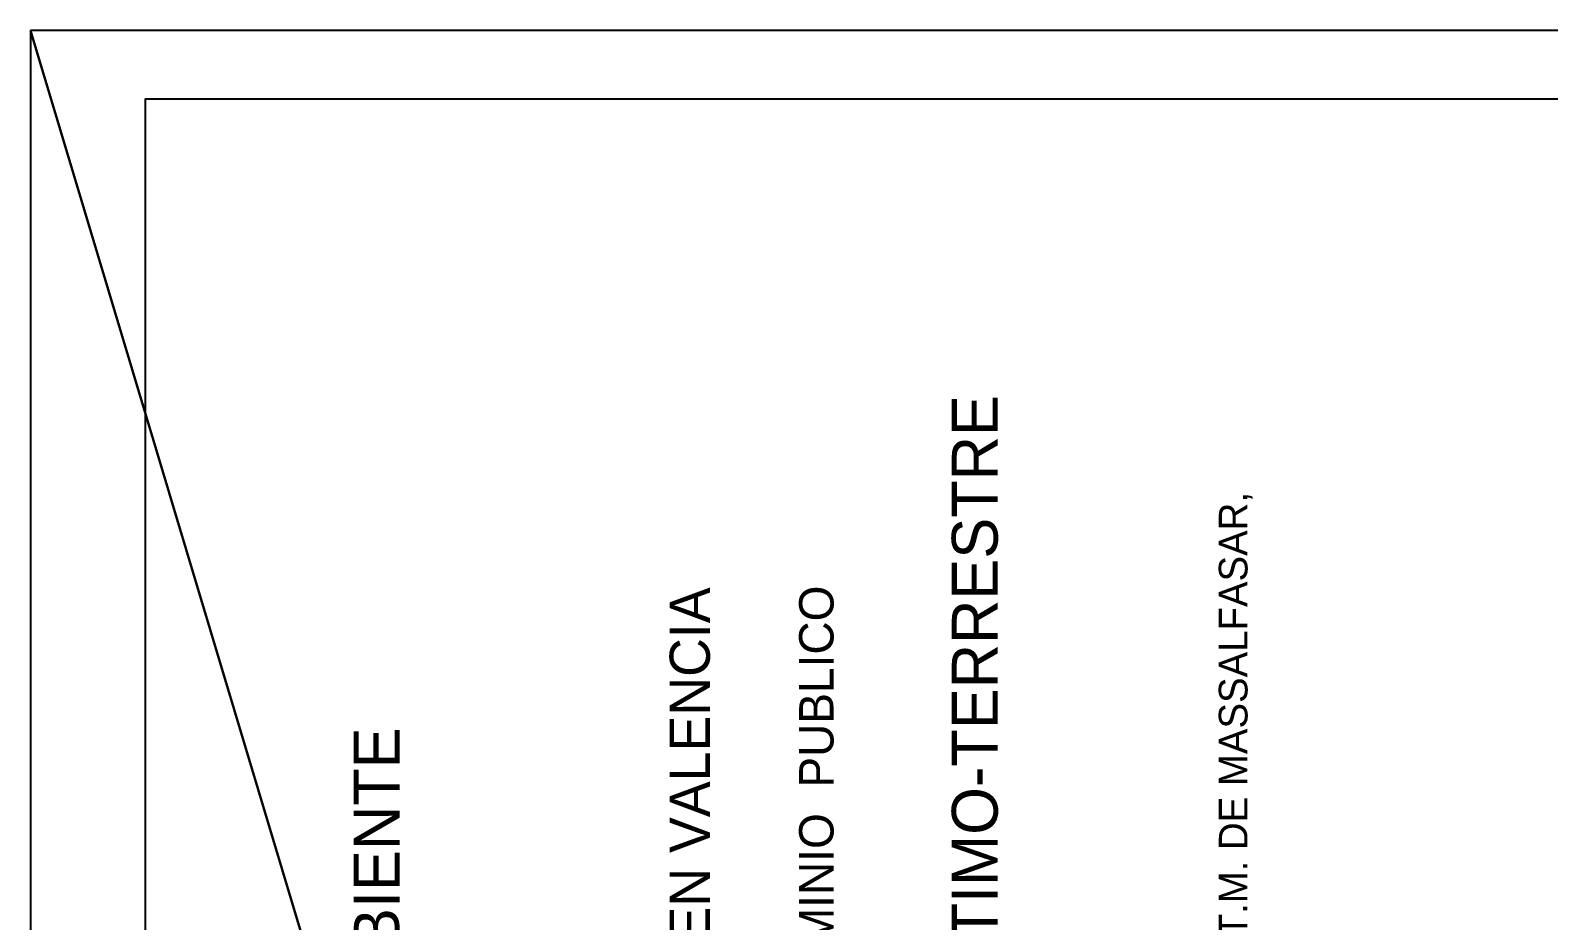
# Model space of a CAD drawing. Extents: x 731854 to 732444, y 4380981 to 4382008.
# Drawn here: x 731854.5 to 731986.8, y 4381929.9 to 4382007.5 of the extents above; entities that cross this region are included whole.
import ezdxf
from ezdxf.enums import TextEntityAlignment as Align

# ---------------------------------------------------------------- set-up
doc = ezdxf.new("R2010")
doc.units = 0
doc.layers.get('0').update_dxf_attribs({"linetype": 'CONTINUOUS'})

msp = doc.modelspace()

# ---------------------------------------------------------------- texts
at = {"color": 0, "linetype": 'CONTINUOUS'}
for s, height, p in [('DESLINDE DE DOMINIO PUBLICO MARITIMO-TERRESTRE ', 4, (731938.81, 4381827.71)), ('EXPEDIENTE: DESDE EL T.M. DE ALBALAT DELS SORELLS AL T.M. DE MASSALFASAR, ', 2.5, (731960.58, 4381828.11)), ('MINISTERIO DE MEDIO AMBIENTE', 4, (731886.68, 4381858.77))]:
    msp.add_text(s, height=height, rotation=90, dxfattribs=at).set_placement(p)
for s, height, p in [('DEMARCACION DE COSTAS EN VALENCIA', 3.5, (731911.97, 4381911.09)), ('SERVICIO  DE  GESTION  DEL  DOMINIO  PUBLICO', 3, (731923, 4381910.62))]:
    msp.add_text(s, height=height, rotation=90, dxfattribs=at).set_placement(p, align=Align.MIDDLE)

# ---------------------------------------------------------------- meshes
mesh = msp.add_polyface(dxfattribs=at)
corners = [(732162.5, 4380981), (731854.5, 4382007.5), (732444, 4380981), (732444, 4382007.5), (731854.5, 4380981)]
mesh.append_faces([[corners[k] for k in face] for face in [(0, 1, 4), (1, 0, 2, 3)]], dxfattribs={"vtx0": -1, "color": 0})
mesh = msp.add_polyface(dxfattribs=at)
corners = [(732145.58, 4381821), (732145.58, 4382001.5), (731864.5, 4382001.5), (731864.5, 4381821)]
mesh.append_faces([[corners[k] for k in face] for face in [(0, 1, 2, 3)]], dxfattribs={"color": 0})

doc.saveas('drawing.dxf')
